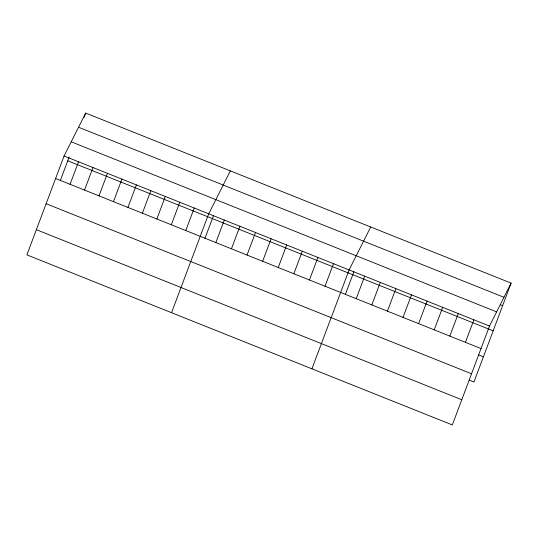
<?xml version="1.0" encoding="UTF-8"?>
<svg xmlns="http://www.w3.org/2000/svg" width="538" height="538" viewBox="0 0 538 538"><rect width="100%" height="100%" fill="white"/><g stroke="black" fill="none" stroke-linecap="round" stroke-linejoin="round"><path stroke-width="0.81" d="M64.069 155.993L26.9 254.884L452.317 424.939L489.486 326.048L511.1 283.116L85.683 113.061L64.069 155.993L489.486 326.048M60.283 180.64L69.133 157.083M83.928 117.721L85.683 113.061M70.068 184.299L78.535 161.777M84.533 190.082L93 167.553M98.999 195.866L107.466 173.337M113.464 201.649L121.931 179.12M127.923 207.426L136.39 184.904M142.388 213.209L150.855 190.687M156.854 218.993L165.321 196.464M171.319 224.776L179.786 202.248M185.785 230.553L194.252 208.031M171.541 312.706L208.71 213.815L230.325 170.876M204.924 238.462L213.499 215.637M215.846 242.571L224.312 220.049M231.441 248.812L239.908 226.283M247.043 255.046L255.51 232.517M262.638 261.28L271.105 238.751M278.24 267.514L286.707 244.992M293.835 273.748L302.302 251.226M309.437 279.989L317.904 257.46M325.033 286.223L333.499 263.694M311.932 368.826L349.101 269.928L370.709 226.996M345.309 294.582L353.89 271.757M356.23 298.691L364.697 276.169M371.832 304.925L380.299 282.403M387.427 311.166L395.894 288.637M403.029 317.4L411.496 294.871M418.625 323.634L427.091 301.105M434.227 329.868L442.693 307.346M449.822 336.102L458.289 313.58M465.424 342.343L473.891 319.814M511.1 283.116L473.931 382.007L469.25 380.137M78.548 127.224L503.971 297.285M500.293 304.703L502.633 305.645M71.204 141.824L496.621 311.879M67.741 160.788L493.158 330.843M55.602 178.522L481.019 348.577M478.719 354.939L483.4 356.808M46.133 203.72L471.55 373.775M36.376 229.686L461.792 399.741"/></g></svg>
